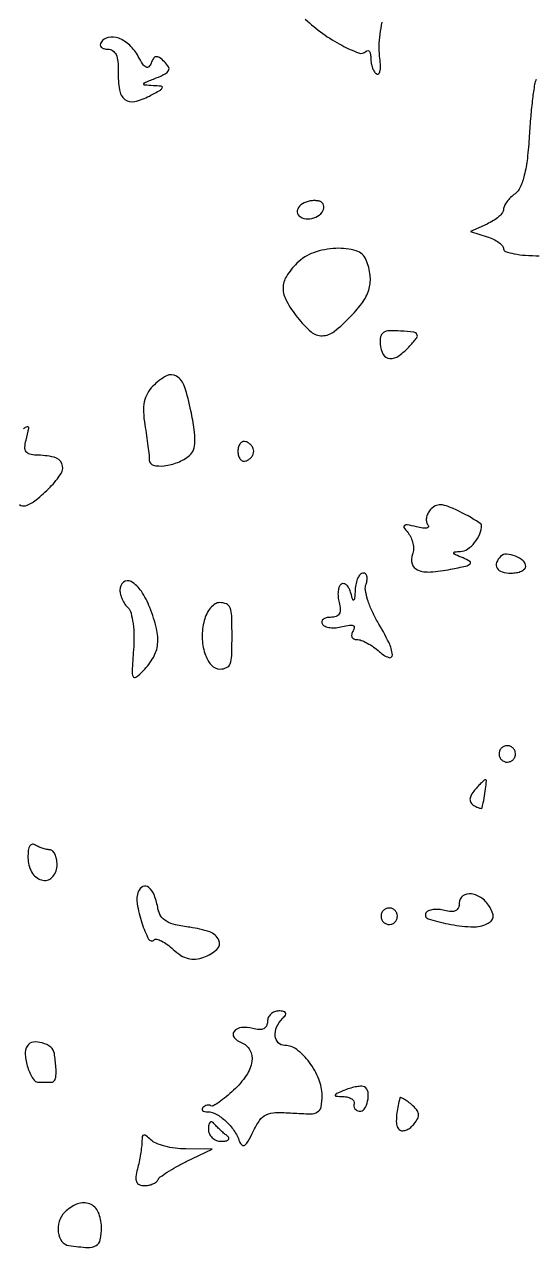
# Model space of a CAD drawing. Extents: x 0 to 5034, y 0 to 2560.
# Drawn here: x 1184.1 to 1253.2, y 580.6 to 746.3 of the extents above; entities that cross this region are included whole.
import ezdxf

# ---------------------------------------------------------------- set-up
doc = ezdxf.new("R2010")
doc.units = 0

msp = doc.modelspace()

# ---------------------------------------------------------------- linework, layer by layer
for points in [[(1222.115015, 747.079853, 0.03305), (1224.488105, 745.120806, 0.034267), (1227.071142, 743.517409, 0.03195), (1229.358922, 742.487107, 0.294242), (1230.373216, 742.706549, -0.212123), (1230.608912, 742.797249, -0.242462), (1230.815882, 742.676968, -0.105185), (1230.956931, 742.301113, -0.037371), (1231, 741.725684, 0.046386), (1231.060666, 741.073171, 0.046094), (1231.240598, 740.441584, 0.050072), (1231.504872, 739.920963, 0.112329), (1231.819056, 739.61183, 0.403058), (1232.092146, 739.670809, 0.109552), (1232.26985, 740.124154, 0.052007), (1232.313107, 740.964592, 0.023312), (1232.20351, 742.066754, -0.044222), (1232.125995, 743.417096, -0.025766), (1232.259902, 745.035206, -0.02561), (1232.563479, 746.654742, -0.039069)], [(1253.429203, 738.885448, 0.100998), (1253.191053, 738.237586, 0.00677), (1252.919145, 736.271213, 0.009525), (1252.669591, 733.899086, 0.006979), (1252.479686, 731.259078, -0.014004), (1252.216091, 728.196475, -0.03195), (1251.806132, 725.914336, -0.042666), (1251.258405, 724.298935, -0.13258), (1250.545252, 723.40943, 0.037888), (1249.953979, 722.904178, 0.039367), (1249.453918, 722.321513, 0.042553), (1249.107318, 721.750449, 0.115624), (1249, 721.292572, -0.165658), (1248.847298, 720.844323, -0.047404), (1248.339062, 720.300303, -0.042134), (1247.611192, 719.757875, -0.034042), (1246.75, 719.300555), (1244.5, 718.295481), (1246.75, 717.580353, -0.035289), (1247.611268, 717.238061, -0.045847), (1248.339062, 716.801339, -0.053295), (1248.845101, 716.340592, -0.183448), (1249, 715.932612, 0.325938), (1249.265442, 715.568674, 0.029843), (1250.415776, 715.273955, 0.029582), (1251.972193, 715.067319, 0.018213), (1253.819665, 715, -0.022045)], [(1183.386894, 681.293416, 0.259244), (1184.227828, 681.136226, 0.090939), (1185.646399, 681.918411, 0.025033), (1187.544487, 683.635396, 0.054861), (1189.040302, 685.501163, 0.250072), (1189.14253, 686.842244, 0.240203), (1188.078445, 687.712115, 0.051454), (1185.633369, 687.984687, -0.064018), (1184.781821, 688.101274, -0.18167), (1184.303096, 688.445466, -0.163006), (1184.139248, 689.049556, -0.049407), (1184.289749, 690, 0.012948), (1184.669929, 691.624556, 0.542988), (1184.45711, 691.835046, 0.148265), (1183.955409, 691.554827, 0.003212)]]:
    msp.add_lwpolyline(points, format="xyb")
for points in [[(1194.444954, 743.910933, 0.148988), (1194.353856, 743.565395, 0.191612), (1194.485658, 743.267587, 0.132421), (1194.843555, 743.066364, 0.0623), (1195.3741, 743, -0.152312), (1196.022435, 742.79781, -0.134283), (1196.479687, 742.254086, -0.084078), (1196.73296, 741.318949, -0.0313), (1196.779615, 739.953502, 0.046431), (1196.939602, 737.47156, 0.189226), (1197.691335, 736.192072, 0.226255), (1199.00642, 735.89723, 0.066234), (1201, 736.640208, 0.00552), (1202.488917, 737.453713, 0.181602), (1202.748236, 737.761329, 0.485634), (1202.617251, 737.968843, 0.016132), (1201.5, 738.048644, -0.010117), (1200.363866, 738.116071, -0.505756), (1200.262218, 738.28009, -0.200379), (1200.483435, 738.504963, -0.004456), (1201.919516, 739.09387, 0.022854), (1203.144934, 739.649884, 0.157269), (1203.607369, 740.110694, 0.263154), (1203.587438, 740.615468, 0.065372), (1203.044516, 741.280484, 0.032764), (1202.360781, 741.844876, 0.183282), (1201.91017, 741.965727, 0.231547), (1201.557745, 741.746934, 0.053016), (1201.241204, 741.098612, -0.107621), (1200.930662, 740.60623, -0.330985), (1200.56426, 740.549193, -0.12913), (1200.109849, 740.965517, -0.020222), (1199.488188, 742.022072, 0.08026), (1198.336107, 743.532618, 0.100507), (1196.844912, 744.46483, 0.136127), (1195.435791, 744.58883, 0.21168)], [(1222.25, 722.281721, 0.109978), (1221.328295, 721.69937, 0.221452), (1221.03797, 720.909818, 0.250212), (1221.462352, 720.253317, 0.127326), (1222.440983, 720, 0.106441), (1223.545947, 720.237922, 0.119294), (1224.403031, 720.905355, 0.185342), (1224.648399, 721.684271, 0.25374), (1224.266312, 722.295956, 0.089043), (1223.883168, 722.430559, 0.041846), (1223.357917, 722.470863, 0.039704), (1222.784906, 722.421216, 0.044685)], [(1221, 714, 0.056483), (1219.564564, 712.197629, 0.14336), (1219.114644, 710.60255, 0.12586), (1219.572985, 708.881395, 0.038983), (1221.07258, 706.634859, 0.047501), (1222.910051, 704.707189, 0.18659), (1224.427606, 704.160995, 0.162936), (1226.051283, 704.747234, 0.034336), (1228.312909, 706.804719, 0.037835), (1229.959055, 708.805958, 0.086719), (1230.787311, 710.566613, 0.098724), (1230.912511, 712.354978, 0.059945), (1230.393011, 714.418213, 0.234822), (1229.023656, 715.676368, 0.081759), (1226.287871, 716.002529, 0.073223), (1223.254496, 715.417012, 0.112606)], [(1232.274109, 703.011213, 0.107564), (1232.685642, 701.629564, 0.258603), (1233.560279, 701.080132, 0.171978), (1234.813475, 701.448457, 0.052235), (1236.309922, 702.789966, 0.018762), (1237.238287, 703.896548, 0.317191), (1237.259137, 704.347344, 0.224569), (1236.815491, 704.626044, 0.01076), (1235.026214, 704.801179, 0.026855), (1233.514274, 704.834983, 0.137179), (1232.72009, 704.585828, 0.201484), (1232.336633, 704.021096, 0.068617)], [(1201.468827, 697.32597, 0.069464), (1200.725162, 696.340981, 0.076312), (1200.308904, 695.22036, 0.06232), (1200.200276, 693.845559, 0.029589), (1200.386393, 692.07597, -0.004576), (1200.61368, 690.619454, -0.004986), (1200.80744, 689.20012, -0.00469), (1200.949755, 687.9822, -0.024433), (1200.988994, 687.307418, 0.342196), (1201.526492, 686.627077, 0.090032), (1203.007125, 686.533427, 0.066953), (1204.865027, 687.008066, 0.077378), (1206.432521, 687.943998, 0.13613), (1206.963354, 688.707602, 0.076067), (1207.173093, 689.828142, 0.045591), (1207.077568, 691.475443, 0.013253), (1206.633013, 693.981766, 0.028695), (1205.756784, 697.28321, 0.171483), (1204.686781, 698.672005, 0.276755), (1203.319599, 698.719431, 0.070134)], [(1213, 688.5, 0.064908), (1213.079656, 687.888977, 0.107546), (1213.315781, 687.428177, 0.143818), (1213.666526, 687.189601, 0.159683), (1214.075, 687.191667, 0.073624), (1214.485911, 687.399741, 0.066918), (1214.834219, 687.723802, 0.070382), (1215.069583, 688.110048, 0.102038), (1215.15, 688.5, 0.102038), (1215.069583, 688.889952, 0.070382), (1214.834219, 689.276198, 0.066918), (1214.485911, 689.600259, 0.073624), (1214.075, 689.808333, 0.159683), (1213.666526, 689.810399, 0.143818), (1213.315781, 689.571823, 0.107546), (1213.079656, 689.111023, 0.064908)], [(1239.050284, 680.560589, 0.064156), (1238.710801, 680.024583, 0.073926), (1238.53854, 679.444928, 0.085211), (1238.553846, 678.91229, 0.137127), (1238.758676, 678.510341, -0.287301), (1238.803964, 678.26742, -0.267513), (1238.604511, 678.108493, -0.074596), (1238.033187, 678.107869, -0.023496), (1237.192849, 678.273675, 0.011612), (1235.941083, 678.55171, 0.210775), (1235.550671, 678.464354, 0.400573), (1235.500453, 678.177323, 0.025987), (1236.054725, 677.434061, -0.067455), (1236.459652, 676.785339, -0.054626), (1236.713441, 676.004285, -0.05628), (1236.786694, 675.215338, -0.086855), (1236.65555, 674.54476, 0.161723), (1236.596376, 673.251918, 0.234661), (1237.349624, 672.42017, 0.111624), (1239.071723, 672.157123, 0.030472), (1241.814885, 672.520438, 0.006856), (1243.88468, 672.953631, 0.12992), (1244.467207, 673.255731, 0.503772), (1244.434436, 673.584549, 0.038334), (1243.5, 674.049271, -0.008323), (1242.480271, 674.482236, -0.194244), (1242.265793, 674.703901, -0.493575), (1242.360634, 674.865109, -0.019821), (1243.143011, 674.929715, 0.139547), (1244.127996, 675.25619, 0.075073), (1245.074035, 676.132627, 0.071455), (1245.763673, 677.306858, 0.097398), (1246, 678.508546, 0.252161), (1245.898722, 678.696596, 0.007758), (1245.130972, 679.185709, 0.013514), (1244.175456, 679.738771, 0.008732), (1243.041608, 680.329356, 0.020299), (1241.488347, 681.027005, 0.081099), (1240.473613, 681.253612, 0.133572), (1239.715614, 681.09387, 0.101546)], [(1248.597766, 674.264432, 0.104297), (1248.047981, 673.420792, 0.235241), (1248.116527, 672.680805, 0.186855), (1248.79516, 672.16822, 0.069473), (1250, 672, 0.042713), (1250.765672, 672.065528, 0.06238), (1251.4125, 672.262322, 0.081888), (1251.850784, 672.551578, 0.208972), (1252, 672.893011, 0.218907), (1251.6448, 673.665438, 0.081579), (1250.599301, 674.300655, 0.081237), (1249.401339, 674.569868, 0.214275)], [(1228.883999, 669.75, -0.005439), (1228.811658, 668.591971, -0.201311), (1228.694234, 668.361137, -0.53838), (1228.552401, 668.402668, -0.010757), (1228.308317, 669.262243, 0.050233), (1228.071625, 669.899665, 0.086631), (1227.739726, 670.356063, 0.128779), (1227.370763, 670.56393, 0.205441), (1227.018198, 670.511247, 0.164334), (1226.73698, 670.171531, 0.061036), (1226.585259, 669.561565, 0.05212), (1226.571793, 668.801822, 0.042364), (1226.710511, 667.999004, -0.048178), (1226.85855, 667.078722, -0.147647), (1226.716105, 666.470251, -0.182702), (1226.288089, 666.119691, -0.081384), (1225.557614, 666, 0.054056), (1224.955556, 665.93472, 0.117061), (1224.538692, 665.733827, 0.188743), (1224.370451, 665.436942, 0.175788), (1224.441979, 665.09388, 0.162969), (1224.81108, 664.78668, 0.061468), (1225.47063, 664.619503, 0.052514), (1226.291267, 664.602652, 0.042871), (1227.157368, 664.751404, -0.023353), (1228.11343, 664.954262, -0.139278), (1228.614887, 664.896647, -0.342811), (1228.768, 664.628682, -0.103411), (1228.597355, 664.157524, 0.082864), (1228.416384, 663.715029, 0.161741), (1228.453206, 663.339845, 0.182167), (1228.699351, 663.090489, 0.108294), (1229.112242, 663, -0.09297), (1229.709913, 662.8879, -0.031287), (1230.518318, 662.513847, -0.02987), (1231.380717, 661.978386, -0.030059), (1232.171259, 661.345012, 0.088795), (1233.424922, 660.561755, 0.55248), (1233.921582, 660.922495, 0.100249), (1233.473422, 662.562829, 0.016629), (1231.896248, 665.451274, -0.027738), (1231.133132, 666.925772, -0.032032), (1230.578606, 668.407623, -0.033795), (1230.280724, 669.700366, -0.132089), (1230.364863, 670.508434, 0.056289), (1230.513098, 671.079554, 0.100625), (1230.484567, 671.561853, 0.147496), (1230.28948, 671.87824, 0.183358), (1229.968615, 672, 0.208195), (1229.589283, 671.834893, 0.075282), (1229.250455, 671.339062, 0.058603), (1228.999485, 670.61138, 0.040906)], [(1197, 669.7, 0.068957), (1197.080148, 669.121617, 0.038985), (1197.325478, 668.456397, 0.038089), (1197.683891, 667.811697, 0.05051), (1198.10801, 667.29199, -0.135283), (1198.514237, 666.576648, -0.029292), (1198.783796, 665.167159, -0.028533), (1198.910333, 663.445068, -0.02392), (1198.852582, 661.614339, 0.0046), (1198.64933, 658.722419, 0.124296), (1198.790508, 657.973639, 0.485309), (1199.181858, 657.880576, 0.032346), (1200.168661, 658.772349, 0.061509), (1201.53682, 660.578034, 0.105712), (1202.119061, 662.365462, 0.087341), (1201.971482, 664.470953, 0.032062), (1201.063354, 667.322435, 0.053836), (1199.912601, 669.532877, 0.113946), (1198.51573, 670.850795, 0.315133), (1197.502368, 670.768374, 0.223377)], [(1208.428758, 665.572172, 0.064875), (1208.160009, 663.272512, 0.075485), (1208.518907, 661.102625, 0.096738), (1209.38146, 659.551406, 0.221113), (1210.567388, 659, 0.103901), (1211.458585, 659.187215, 0.20496), (1211.943948, 659.705761, 0.079154), (1212.156892, 660.812664, 0.00802), (1212.2, 663.5, 0.00816), (1212.156015, 666.194921, 0.081392), (1211.937967, 667.298521, 0.207339), (1211.440411, 667.815372, 0.099207), (1210.519052, 668, 0.143923), (1209.907371, 667.820205, 0.072175), (1209.294137, 667.286825, 0.062289), (1208.771865, 666.500713, 0.054076)], [(1248.552786, 648.08541, 0.099038), (1248.401684, 647.679226, 0.097945), (1248.417584, 647.244476, 0.097945), (1248.597789, 646.848514, 0.099038), (1248.91459, 646.552786, 0.099038), (1249.320774, 646.401684, 0.097945), (1249.755524, 646.417584, 0.097945), (1250.151486, 646.597789, 0.099038), (1250.447214, 646.91459, 0.099038), (1250.598316, 647.320774, 0.097945), (1250.582416, 647.755524, 0.097945), (1250.402211, 648.151486, 0.099038), (1250.08541, 648.447214, 0.099038), (1249.679226, 648.598316, 0.097945), (1249.244476, 648.582416, 0.097945), (1248.848514, 648.402211, 0.099038)], [(1245.073886, 642.589028, 0.043282), (1244.608797, 641.918193, 0.115588), (1244.443671, 641.36394, 0.160707), (1244.564792, 640.907337, 0.110253), (1244.951442, 640.530011, 0.023308), (1245.359074, 640.303618, 0.041943), (1245.714461, 640.163103, 0.058009), (1245.975158, 640.116526, 0.361912), (1246.076511, 640.190983, 0.013932), (1246.365877, 641.517011, 0.016868), (1246.56025, 642.775356, 0.009503), (1246.66899, 643.85349, 0.438295), (1246.533961, 644, 0.182026), (1246.368046, 643.937528, 0.01202), (1245.985822, 643.585527, 0.01615), (1245.543523, 643.129577, 0.011296)], [(1184.557718, 633.172829, 0.136443), (1185.16775, 631.300441, 0.206769), (1186.582832, 630.379715, 0.270488), (1187.92548, 630.884007, 0.172473), (1188.5, 632.5, 0.047976), (1188.426281, 633.266526, 0.067313), (1188.20625, 633.916998, 0.086715), (1187.881968, 634.358412, 0.189441), (1187.5, 634.515313, -0.049911), (1187.042838, 634.568143, -0.026333), (1186.491292, 634.719273, -0.025923), (1185.937727, 634.935214, -0.03615), (1185.470357, 635.188142, 0.236646), (1185.069449, 635.229812, 0.198653), (1184.754467, 634.934385, 0.087633), (1184.574564, 634.231013, 0.029842)], [(1199.491969, 628.839666, 0.136079), (1199.333979, 627.197473, 0.035529), (1199.98424, 624.603423, 0.039017), (1200.894535, 622.417754, 0.509087), (1201.634428, 622.301094, -0.264513), (1201.991428, 622.399212, -0.053505), (1202.631578, 622.16127, -0.043612), (1203.406936, 621.685948, -0.028234), (1204.216661, 621.012777, 0.044645), (1205.259266, 620.202279, 0.079584), (1206.252225, 619.767483, 0.087492), (1207.264264, 619.687003, 0.064873), (1208.360211, 619.937547, 0.093411), (1210.156138, 621.015531, 0.329539), (1210.416817, 622.255229, 0.204793), (1209.184382, 623.374665, 0.052306), (1206.5, 624, -0.024254), (1204.542561, 624.341762, -0.075619), (1203.299633, 624.827144, -0.114841), (1202.55319, 625.52523, -0.10663), (1202.166426, 626.5, 0.048896), (1201.681188, 628.30242, 0.123466), (1200.912639, 629.410564, 0.29591), (1200.132046, 629.523217, 0.195515)], [(1243, 627.294885, -0.100496), (1242.870604, 626.6576, -0.17788), (1242.50849, 626.271007, -0.133361), (1241.892446, 626.145586, -0.047903), (1241.000996, 626.289489, 0.043645), (1240.197047, 626.426286, 0.053107), (1239.433868, 626.407351, 0.062107), (1238.819499, 626.247217, 0.160916), (1238.473206, 625.956646, 0.484999), (1238.759812, 625.170451, 0.031319), (1241.474739, 624.461426, 0.032962), (1244.537263, 624.070586, 0.107269), (1246.547835, 624.379982, 0.070282), (1247.223589, 624.755086, 0.166198), (1247.541907, 625.226072, 0.145264), (1247.527446, 625.839712, 0.049574), (1247.167751, 626.664729, 0.102863), (1246.067868, 627.930957, 0.125787), (1244.62794, 628.540294, 0.197653), (1243.4914, 628.261906, 0.239505)], [(1232.552786, 626.08541, 0.099038), (1232.401684, 625.679226, 0.097945), (1232.417584, 625.244476, 0.097945), (1232.597789, 624.848514, 0.099038), (1232.91459, 624.552786, 0.099038), (1233.320774, 624.401684, 0.097945), (1233.755524, 624.417584, 0.097945), (1234.151486, 624.597789, 0.099038), (1234.447214, 624.91459, 0.099038), (1234.598316, 625.320774, 0.097945), (1234.582416, 625.755524, 0.097945), (1234.402211, 626.151486, 0.099038), (1234.08541, 626.447214, 0.099038), (1233.679226, 626.598316, 0.097945), (1233.244476, 626.582416, 0.097945), (1232.848514, 626.402211, 0.099038)], [(1217, 611.216702, -0.11319), (1216.865032, 610.628138, -0.173113), (1216.495467, 610.264635, -0.125278), (1215.874872, 610.148468, -0.047928), (1215.000996, 610.289489, 0.08619), (1213.476459, 610.41758, 0.201346), (1212.483139, 609.89347, 0.352728), (1212.475375, 609.093229, 0.134778), (1213.436618, 608.385948, -0.173019), (1214.613228, 607.376554, -0.170431), (1214.894587, 605.843255, -0.111216), (1214.135212, 603.929025, -0.054411), (1212.419436, 601.924314, -0.015548), (1211.394084, 601.019379, -0.024027), (1210.449224, 600.310059, -0.020756), (1209.660299, 599.821567, -0.281705), (1209.336103, 599.833333, 0.12361), (1209.100055, 599.916695, 0.080109), (1208.809668, 599.897396, 0.072087), (1208.510612, 599.781346, 0.067931), (1208.25, 599.583333, 0.153907), (1208.135215, 599.362842, 0.260031), (1208.201711, 599.171354, 0.136701), (1208.468901, 599.040287, 0.046117), (1208.904762, 599, -0.129193), (1210.063718, 598.695459, -0.059362), (1211.332492, 597.76549, -0.055314), (1212.460122, 596.451411, -0.063959), (1213.208174, 594.982143, 0.130433), (1213.534828, 594.507314, 0.345991), (1213.920185, 594.490884, 0.110293), (1214.402076, 595.032065, 0.017244), (1215.058023, 596.312813, -0.041425), (1215.938784, 597.845235, -0.131827), (1216.831217, 598.603356, -0.106667), (1218.097249, 598.899163, -0.022273), (1220.389135, 598.836032, 0.01394), (1222.825809, 598.728264, 0.139198), (1223.802483, 598.988392, 0.220414), (1224.270949, 599.67316, 0.041549), (1224.4, 601.223481, 0.09726), (1223.966438, 603.431273, 0.063356), (1222.684341, 605.700055, 0.066586), (1220.991382, 607.432455, 0.167525), (1219.345012, 608, -0.198425), (1218.463051, 608.364352, -0.177247), (1218.042157, 609.266746, -0.126728), (1218.247794, 610.490084, -0.091945), (1219.033333, 611.633333, 0.047255), (1219.422886, 612.104405, 0.267945), (1219.445699, 612.416667, 0.243856), (1219.182251, 612.613537, 0.040869), (1218.533333, 612.666667, 0.093472), (1217.948023, 612.556282, 0.096462), (1217.450417, 612.24074, 0.099141), (1217.117361, 611.769948, 0.104899)], [(1184.467478, 607.947377, 0.15998), (1184.17752, 606.743245, 0.058016), (1184.525615, 604.997998, 0.059523), (1185.230234, 603.468386, 0.260732), (1186.067388, 603), (1186.946358, 603), (1187.75, 603, 0.277625), (1188.14078, 603.235101, 0.0982), (1188.336406, 603.88637, 0.046808), (1188.339267, 605.039171, 0.012002), (1188.125, 606.893011, 0.194773), (1187.627406, 607.754467, 0.095691), (1186.480319, 608.339264, 0.100128), (1185.239751, 608.440062, 0.228535)], [(1227.5, 601.945153, 0.005424), (1226.353195, 601.469286, 0.225794), (1226.180983, 601.273916, 0.473075), (1226.281036, 601.129354, 0.010373), (1227.25, 601.070285, -0.050751), (1227.901701, 600.977411, -0.082987), (1228.4125, 600.756271, -0.118737), (1228.705765, 600.447882, -0.201368), (1228.75, 600.1, 0.102909), (1228.726716, 599.746922, 0.11306), (1228.848777, 599.426924, 0.112194), (1229.098945, 599.190211, 0.100115), (1229.437328, 599.072506, 0.287594), (1230.1218, 599.382192, 0.092734), (1230.575995, 600.453778, 0.086533), (1230.6288, 601.671852, 0.23441), (1230.160933, 602.370897, 0.13899), (1229.778165, 602.466297, 0.031686), (1229.106649, 602.402106, 0.030432), (1228.314156, 602.225307, 0.02554)], [(1234.923489, 600.872445, 0.009389), (1234.550245, 598.865026, 0.044292), (1234.460752, 597.697932, 0.088127), (1234.598839, 596.971289, 0.164877), (1234.97576, 596.514981, 0.167606), (1235.364575, 596.427443, 0.077973), (1235.86974, 596.565244, 0.06403), (1236.409336, 596.895942, 0.050133), (1236.899024, 597.378332, 0.06121), (1237.360527, 598.097617, 0.149907), (1237.453866, 598.712748, 0.136429), (1237.187331, 599.312502, 0.047209), (1236.512331, 599.989766, 0.016104), (1235.926576, 600.444861, 0.030315), (1235.421772, 600.766791, 0.037664), (1235.045648, 600.94011, 0.460042)], [(1209, 596.666667, 0.102919), (1209.132985, 596.027441, 0.101386), (1209.510203, 595.490372, 0.098893), (1210.077293, 595.13542, 0.092982), (1210.75, 595.015313, 0.037587), (1211.381294, 595.068396, 0.159858), (1211.71351, 595.239691, 0.327207), (1211.749502, 595.485745, 0.111066), (1211.5, 595.776946, -0.017789), (1211.062566, 596.128314, -0.011028), (1210.573437, 596.569889, -0.01106), (1210.109237, 597.02775, -0.019542), (1209.75, 597.4283, 0.129577), (1209.466001, 597.631514, 0.297449), (1209.220313, 597.577897, 0.152297), (1209.050454, 597.247958, 0.043317)], [(1199.986345, 594.95, -0.027937), (1199.939799, 594.237936, -0.011002), (1199.799577, 593.265, -0.010849), (1199.601593, 592.217696, -0.013327), (1199.369714, 591.25, 0.035794), (1199.166234, 590.193565, 0.128397), (1199.25907, 589.518543, 0.195516), (1199.635194, 589.136988, 0.101952), (1200.300035, 589, 0.047242), (1200.911288, 589.057882, 0.051913), (1201.480844, 589.229433, 0.058479), (1201.928406, 589.481615, 0.135185), (1202.166667, 589.781049, -0.134237), (1202.478849, 590.174887, -0.014986), (1203.430208, 590.830918, -0.017361), (1204.635271, 591.551637, -0.013254), (1206, 592.258279), (1209.5, 593.95446), (1205.95, 593.97723, -0.030326), (1204.502955, 594.074398, -0.031078), (1203.090313, 594.345811, -0.0327), (1201.901715, 594.736183, -0.101014), (1201.2, 595.2, 0.02316), (1200.580476, 595.764645, 0.227803), (1200.247155, 595.847917, 0.311968), (1200.043856, 595.635236, 0.037175)], [(1189.527617, 585.38476, 0.120385), (1188.781497, 584.156203, 0.108911), (1188.648908, 582.67367, 0.128324), (1189.14303, 581.44733, 0.201005), (1190.106989, 580.875, 0.018412), (1192.647549, 580.61431, 0.148042), (1193.778678, 580.877386, 0.219466), (1194.339775, 581.669602, 0.046075), (1194.5, 583.404671, 0.105115), (1194.075943, 585.399491, 0.195668), (1192.902789, 586.526685, 0.192151), (1191.257868, 586.525524, 0.101602)]]:
    msp.add_lwpolyline(points, format="xyb", close=True)

doc.saveas('drawing.dxf')
